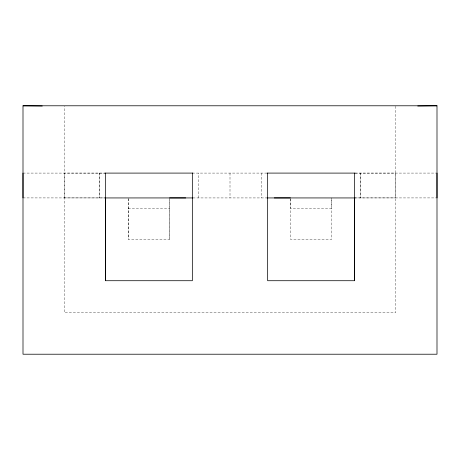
<?xml version="1.0" encoding="UTF-8"?>
<svg xmlns="http://www.w3.org/2000/svg" width="460" height="460" viewBox="0 0 460 460"><rect width="100%" height="100%" fill="white"/><g stroke="black" fill="none" stroke-linecap="round" stroke-linejoin="round"><path stroke-width="0.34" stroke-dasharray="2.3 1.72" d="M64.4 197.909L64.4 173.075L104.748 173.092M169.608 198.639L169.613 239.327L128.213 239.332L128.208 198.622M169.613 239.327L169.608 198.617M198.547 197.909L198.547 173.075M331.786 198.645L331.786 239.332L290.386 239.327L290.392 197.927L290.392 208.276L331.792 208.282L331.792 197.932M23 173.081L104.96 173.104M192.337 173.086L266.95 173.086M355.039 173.104L436.994 173.075M355.252 173.092L395.6 173.081L395.6 197.909L355.252 197.921M23 197.909L104.897 197.944M192.843 197.932L267.156 197.932M355.103 197.944L437 197.909M64.4 197.909L104.748 197.921M128.208 208.282L169.608 208.276M261.452 173.075L261.452 197.932M395.594 106.26L395.594 312.817L64.406 312.817L64.406 106.26M230 173.081L230.006 197.921M128.213 198.645L128.213 239.332M99.245 173.075L99.245 197.944L99.245 173.075M360.755 173.104L360.755 197.944L360.755 173.104"/><path stroke-width="0.69" d="M23 197.909L23.006 173.075M192.337 173.086L192.343 280.721L105.455 280.715L105.455 197.921M267.657 173.081L267.662 280.721L354.545 280.715L354.545 173.092M437 105.783L436.994 354.217L23 354.217L23 105.783L437 105.783L417.726 106.024M104.96 173.104L192.832 173.092M267.168 173.092L355.039 173.104M104.897 197.944L192.843 197.932M267.156 197.932L355.103 197.944M169.608 197.927L185.719 197.932M274.281 197.932L290.392 197.927M23.006 105.823L42.274 106.024M436.994 173.075L437 197.909M354.545 197.921L354.545 280.715M105.461 173.081L105.461 280.721"/></g></svg>
